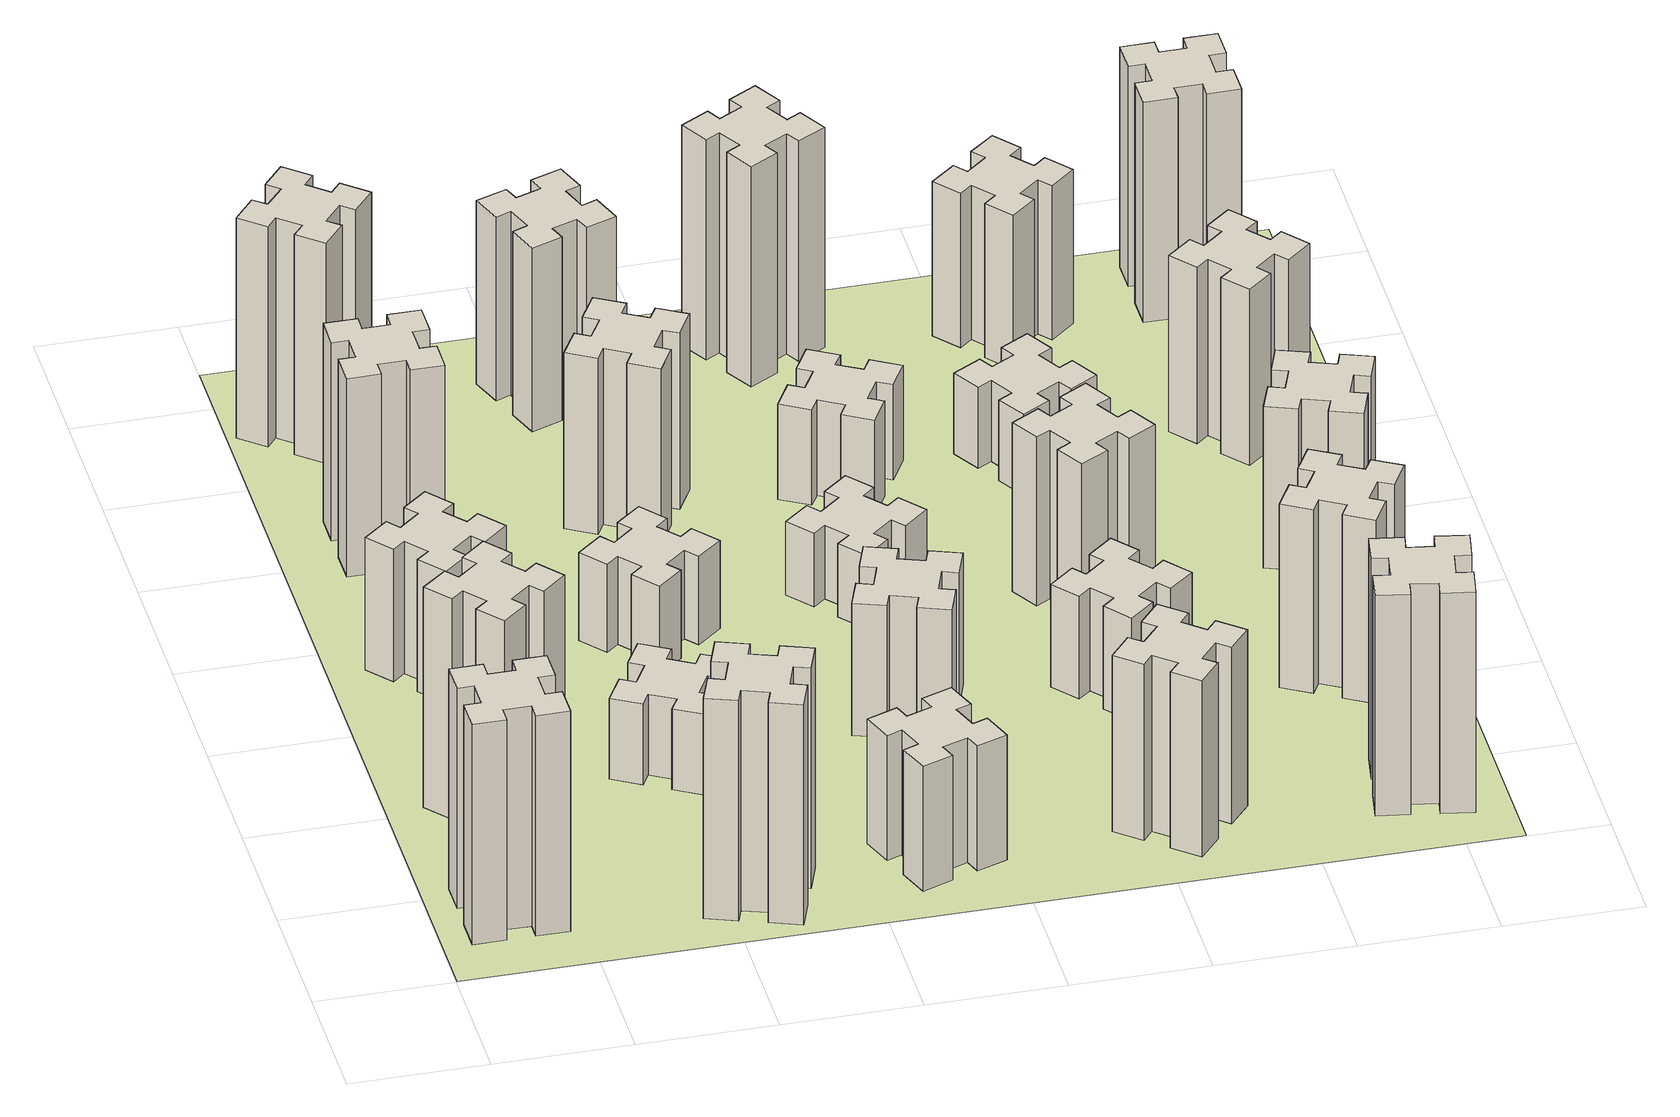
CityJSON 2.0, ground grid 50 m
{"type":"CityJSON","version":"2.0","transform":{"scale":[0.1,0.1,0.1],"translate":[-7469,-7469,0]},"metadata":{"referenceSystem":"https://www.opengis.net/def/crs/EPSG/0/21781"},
"CityObjects":{
"building1":{"type":"Building","attributes":{"class":"1000","function":"1000","usage":"1000","yearOfConstruction":2016,"roofType":"1000","measuredHeight":90,"storeysAboveGround":30,"storeysBelowGround":0},"geometry":[{"type":"Solid","lod":"1","boundaries":[[[[0,1,2,3,4,5,6,7,8,9,10,11,12,13,14,15,16,17,18,19]],[[17,16,20,21]],[[16,15,22,20]],[[15,14,23,22]],[[14,13,24,23]],[[13,12,25,24]],[[12,11,26,25]],[[11,10,27,26]],[[10,9,28,27]],[[9,8,29,28]],[[8,7,30,29]],[[7,6,31,30]],[[6,5,32,31]],[[5,4,33,32]],[[4,3,34,33]],[[3,2,35,34]],[[2,1,36,35]],[[1,0,37,36]],[[0,19,38,37]],[[19,18,39,38]],[[18,17,21,39]],[[24,25,26,27,28,29,30,31,32,33,34,35,36,37,38,39,21,20,22,23]]]]}]},
"building2":{"type":"Building","attributes":{"class":"1000","function":"1000","usage":"1000","yearOfConstruction":2016,"roofType":"1000","measuredHeight":90,"storeysAboveGround":30,"storeysBelowGround":0},"geometry":[{"type":"Solid","lod":"1","boundaries":[[[[40,41,42,43,44,45,46,47,48,49,50,51,52,53,54,55,56,57,58,59]],[[57,56,60,61]],[[56,55,62,60]],[[55,54,63,62]],[[54,53,64,63]],[[53,52,65,64]],[[52,51,66,65]],[[51,50,67,66]],[[50,49,68,67]],[[49,48,69,68]],[[48,47,70,69]],[[47,46,71,70]],[[46,45,72,71]],[[45,44,73,72]],[[44,43,74,73]],[[43,42,75,74]],[[42,41,76,75]],[[41,40,77,76]],[[40,59,78,77]],[[59,58,79,78]],[[58,57,61,79]],[[64,65,66,67,68,69,70,71,72,73,74,75,76,77,78,79,61,60,62,63]]]]}]},
"building3":{"type":"Building","attributes":{"class":"1000","function":"1000","usage":"1000","yearOfConstruction":2016,"roofType":"1000","measuredHeight":54,"storeysAboveGround":30,"storeysBelowGround":0},"geometry":[{"type":"Solid","lod":"1","boundaries":[[[[80,81,82,83,84,85,86,87,88,89,90,91,92,93,94,95,96,97,98,99]],[[97,96,100,101]],[[96,95,102,100]],[[95,94,103,102]],[[94,93,104,103]],[[93,92,105,104]],[[92,91,106,105]],[[91,90,107,106]],[[90,89,108,107]],[[89,88,109,108]],[[88,87,110,109]],[[87,86,111,110]],[[86,85,112,111]],[[85,84,113,112]],[[84,83,114,113]],[[83,82,115,114]],[[82,81,116,115]],[[81,80,117,116]],[[80,99,118,117]],[[99,98,119,118]],[[98,97,101,119]],[[104,105,106,107,108,109,110,111,112,113,114,115,116,117,118,119,101,100,102,103]]]]}]},
"building4":{"type":"Building","attributes":{"class":"1000","function":"1000","usage":"1000","yearOfConstruction":2016,"roofType":"1000","measuredHeight":81,"storeysAboveGround":30,"storeysBelowGround":0},"geometry":[{"type":"Solid","lod":"1","boundaries":[[[[120,121,122,123,124,125,126,127,128,129,130,131,132,133,134,135,136,137,138,139]],[[137,136,140,141]],[[136,135,142,140]],[[135,134,143,142]],[[134,133,144,143]],[[133,132,145,144]],[[132,131,146,145]],[[131,130,147,146]],[[130,129,148,147]],[[129,128,149,148]],[[128,127,150,149]],[[127,126,151,150]],[[126,125,152,151]],[[125,124,153,152]],[[124,123,154,153]],[[123,122,155,154]],[[122,121,156,155]],[[121,120,157,156]],[[120,139,158,157]],[[139,138,159,158]],[[138,137,141,159]],[[144,145,146,147,148,149,150,151,152,153,154,155,156,157,158,159,141,140,142,143]]]]}]},
"building5":{"type":"Building","attributes":{"class":"1000","function":"1000","usage":"1000","yearOfConstruction":2016,"roofType":"1000","measuredHeight":90,"storeysAboveGround":30,"storeysBelowGround":0},"geometry":[{"type":"Solid","lod":"1","boundaries":[[[[160,161,162,163,164,165,166,167,168,169,170,171,172,173,174,175,176,177,178,179]],[[177,176,180,181]],[[176,175,182,180]],[[175,174,183,182]],[[174,173,184,183]],[[173,172,185,184]],[[172,171,186,185]],[[171,170,187,186]],[[170,169,188,187]],[[169,168,189,188]],[[168,167,190,189]],[[167,166,191,190]],[[166,165,192,191]],[[165,164,193,192]],[[164,163,194,193]],[[163,162,195,194]],[[162,161,196,195]],[[161,160,197,196]],[[160,179,198,197]],[[179,178,199,198]],[[178,177,181,199]],[[184,185,186,187,188,189,190,191,192,193,194,195,196,197,198,199,181,180,182,183]]]]}]},
"building6":{"type":"Building","attributes":{"class":"1000","function":"1000","usage":"1000","yearOfConstruction":2016,"roofType":"1000","measuredHeight":90,"storeysAboveGround":30,"storeysBelowGround":0},"geometry":[{"type":"Solid","lod":"1","boundaries":[[[[200,201,202,203,204,205,206,207,208,209,210,211,212,213,214,215,216,217,218,219]],[[217,216,220,221]],[[216,215,222,220]],[[215,214,223,222]],[[214,213,224,223]],[[213,212,225,224]],[[212,211,226,225]],[[211,210,227,226]],[[210,209,228,227]],[[209,208,229,228]],[[208,207,230,229]],[[207,206,231,230]],[[206,205,232,231]],[[205,204,233,232]],[[204,203,234,233]],[[203,202,235,234]],[[202,201,236,235]],[[201,200,237,236]],[[200,219,238,237]],[[219,218,239,238]],[[218,217,221,239]],[[224,225,226,227,228,229,230,231,232,233,234,235,236,237,238,239,221,220,222,223]]]]}]},
"building7":{"type":"Building","attributes":{"class":"1000","function":"1000","usage":"1000","yearOfConstruction":2016,"roofType":"1000","measuredHeight":33,"storeysAboveGround":30,"storeysBelowGround":0},"geometry":[{"type":"Solid","lod":"1","boundaries":[[[[240,241,242,243,244,245,246,247,248,249,250,251,252,253,254,255,256,257,258,259]],[[257,256,260,261]],[[256,255,262,260]],[[255,254,263,262]],[[254,253,264,263]],[[253,252,265,264]],[[252,251,266,265]],[[251,250,267,266]],[[250,249,268,267]],[[249,248,269,268]],[[248,247,270,269]],[[247,246,271,270]],[[246,245,272,271]],[[245,244,273,272]],[[244,243,274,273]],[[243,242,275,274]],[[242,241,276,275]],[[241,240,277,276]],[[240,259,278,277]],[[259,258,279,278]],[[258,257,261,279]],[[264,265,266,267,268,269,270,271,272,273,274,275,276,277,278,279,261,260,262,263]]]]}]},
"building8":{"type":"Building","attributes":{"class":"1000","function":"1000","usage":"1000","yearOfConstruction":2016,"roofType":"1000","measuredHeight":36,"storeysAboveGround":30,"storeysBelowGround":0},"geometry":[{"type":"Solid","lod":"1","boundaries":[[[[280,281,282,283,284,285,286,287,288,289,290,291,292,293,294,295,296,297,298,299]],[[297,296,300,301]],[[296,295,302,300]],[[295,294,303,302]],[[294,293,304,303]],[[293,292,305,304]],[[292,291,306,305]],[[291,290,307,306]],[[290,289,308,307]],[[289,288,309,308]],[[288,287,310,309]],[[287,286,311,310]],[[286,285,312,311]],[[285,284,313,312]],[[284,283,314,313]],[[283,282,315,314]],[[282,281,316,315]],[[281,280,317,316]],[[280,299,318,317]],[[299,298,319,318]],[[298,297,301,319]],[[304,305,306,307,308,309,310,311,312,313,314,315,316,317,318,319,301,300,302,303]]]]}]},
"building9":{"type":"Building","attributes":{"class":"1000","function":"1000","usage":"1000","yearOfConstruction":2016,"roofType":"1000","measuredHeight":51,"storeysAboveGround":30,"storeysBelowGround":0},"geometry":[{"type":"Solid","lod":"1","boundaries":[[[[320,321,322,323,324,325,326,327,328,329,330,331,332,333,334,335,336,337,338,339]],[[337,336,340,341]],[[336,335,342,340]],[[335,334,343,342]],[[334,333,344,343]],[[333,332,345,344]],[[332,331,346,345]],[[331,330,347,346]],[[330,329,348,347]],[[329,328,349,348]],[[328,327,350,349]],[[327,326,351,350]],[[326,325,352,351]],[[325,324,353,352]],[[324,323,354,353]],[[323,322,355,354]],[[322,321,356,355]],[[321,320,357,356]],[[320,339,358,357]],[[339,338,359,358]],[[338,337,341,359]],[[344,345,346,347,348,349,350,351,352,353,354,355,356,357,358,359,341,340,342,343]]]]}]},
"building10":{"type":"Building","attributes":{"class":"1000","function":"1000","usage":"1000","yearOfConstruction":2016,"roofType":"1000","measuredHeight":72,"storeysAboveGround":30,"storeysBelowGround":0},"geometry":[{"type":"Solid","lod":"1","boundaries":[[[[360,361,362,363,364,365,366,367,368,369,370,371,372,373,374,375,376,377,378,379]],[[377,376,380,381]],[[376,375,382,380]],[[375,374,383,382]],[[374,373,384,383]],[[373,372,385,384]],[[372,371,386,385]],[[371,370,387,386]],[[370,369,388,387]],[[369,368,389,388]],[[368,367,390,389]],[[367,366,391,390]],[[366,365,392,391]],[[365,364,393,392]],[[364,363,394,393]],[[363,362,395,394]],[[362,361,396,395]],[[361,360,397,396]],[[360,379,398,397]],[[379,378,399,398]],[[378,377,381,399]],[[384,385,386,387,388,389,390,391,392,393,394,395,396,397,398,399,381,380,382,383]]]]}]},
"building11":{"type":"Building","attributes":{"class":"1000","function":"1000","usage":"1000","yearOfConstruction":2016,"roofType":"1000","measuredHeight":75,"storeysAboveGround":30,"storeysBelowGround":0},"geometry":[{"type":"Solid","lod":"1","boundaries":[[[[400,401,402,403,404,405,406,407,408,409,410,411,412,413,414,415,416,417,418,419]],[[417,416,420,421]],[[416,415,422,420]],[[415,414,423,422]],[[414,413,424,423]],[[413,412,425,424]],[[412,411,426,425]],[[411,410,427,426]],[[410,409,428,427]],[[409,408,429,428]],[[408,407,430,429]],[[407,406,431,430]],[[406,405,432,431]],[[405,404,433,432]],[[404,403,434,433]],[[403,402,435,434]],[[402,401,436,435]],[[401,400,437,436]],[[400,419,438,437]],[[419,418,439,438]],[[418,417,421,439]],[[424,425,426,427,428,429,430,431,432,433,434,435,436,437,438,439,421,420,422,423]]]]}]},
"building12":{"type":"Building","attributes":{"class":"1000","function":"1000","usage":"1000","yearOfConstruction":2016,"roofType":"1000","measuredHeight":54,"storeysAboveGround":30,"storeysBelowGround":0},"geometry":[{"type":"Solid","lod":"1","boundaries":[[[[440,441,442,443,444,445,446,447,448,449,450,451,452,453,454,455,456,457,458,459]],[[457,456,460,461]],[[456,455,462,460]],[[455,454,463,462]],[[454,453,464,463]],[[453,452,465,464]],[[452,451,466,465]],[[451,450,467,466]],[[450,449,468,467]],[[449,448,469,468]],[[448,447,470,469]],[[447,446,471,470]],[[446,445,472,471]],[[445,444,473,472]],[[444,443,474,473]],[[443,442,475,474]],[[442,441,476,475]],[[441,440,477,476]],[[440,459,478,477]],[[459,458,479,478]],[[458,457,461,479]],[[464,465,466,467,468,469,470,471,472,473,474,475,476,477,478,479,461,460,462,463]]]]}]},
"building13":{"type":"Building","attributes":{"class":"1000","function":"1000","usage":"1000","yearOfConstruction":2016,"roofType":"1000","measuredHeight":30,"storeysAboveGround":30,"storeysBelowGround":0},"geometry":[{"type":"Solid","lod":"1","boundaries":[[[[480,481,482,483,484,485,486,487,488,489,490,491,492,493,494,495,496,497,498,499]],[[497,496,500,501]],[[496,495,502,500]],[[495,494,503,502]],[[494,493,504,503]],[[493,492,505,504]],[[492,491,506,505]],[[491,490,507,506]],[[490,489,508,507]],[[489,488,509,508]],[[488,487,510,509]],[[487,486,511,510]],[[486,485,512,511]],[[485,484,513,512]],[[484,483,514,513]],[[483,482,515,514]],[[482,481,516,515]],[[481,480,517,516]],[[480,499,518,517]],[[499,498,519,518]],[[498,497,501,519]],[[504,505,506,507,508,509,510,511,512,513,514,515,516,517,518,519,501,500,502,503]]]]}]},
"building14":{"type":"Building","attributes":{"class":"1000","function":"1000","usage":"1000","yearOfConstruction":2016,"roofType":"1000","measuredHeight":72,"storeysAboveGround":30,"storeysBelowGround":0},"geometry":[{"type":"Solid","lod":"1","boundaries":[[[[520,521,522,523,524,525,526,527,528,529,530,531,532,533,534,535,536,537,538,539]],[[537,536,540,541]],[[536,535,542,540]],[[535,534,543,542]],[[534,533,544,543]],[[533,532,545,544]],[[532,531,546,545]],[[531,530,547,546]],[[530,529,548,547]],[[529,528,549,548]],[[528,527,550,549]],[[527,526,551,550]],[[526,525,552,551]],[[525,524,553,552]],[[524,523,554,553]],[[523,522,555,554]],[[522,521,556,555]],[[521,520,557,556]],[[520,539,558,557]],[[539,538,559,558]],[[538,537,541,559]],[[544,545,546,547,548,549,550,551,552,553,554,555,556,557,558,559,541,540,542,543]]]]}]},
"building15":{"type":"Building","attributes":{"class":"1000","function":"1000","usage":"1000","yearOfConstruction":2016,"roofType":"1000","measuredHeight":39,"storeysAboveGround":30,"storeysBelowGround":0},"geometry":[{"type":"Solid","lod":"1","boundaries":[[[[560,561,562,563,564,565,566,567,568,569,570,571,572,573,574,575,576,577,578,579]],[[577,576,580,581]],[[576,575,582,580]],[[575,574,583,582]],[[574,573,584,583]],[[573,572,585,584]],[[572,571,586,585]],[[571,570,587,586]],[[570,569,588,587]],[[569,568,589,588]],[[568,567,590,589]],[[567,566,591,590]],[[566,565,592,591]],[[565,564,593,592]],[[564,563,594,593]],[[563,562,595,594]],[[562,561,596,595]],[[561,560,597,596]],[[560,579,598,597]],[[579,578,599,598]],[[578,577,581,599]],[[584,585,586,587,588,589,590,591,592,593,594,595,596,597,598,599,581,580,582,583]]]]}]},
"building16":{"type":"Building","attributes":{"class":"1000","function":"1000","usage":"1000","yearOfConstruction":2016,"roofType":"1000","measuredHeight":90,"storeysAboveGround":30,"storeysBelowGround":0},"geometry":[{"type":"Solid","lod":"1","boundaries":[[[[600,601,602,603,604,605,606,607,608,609,610,611,612,613,614,615,616,617,618,619]],[[617,616,620,621]],[[616,615,622,620]],[[615,614,623,622]],[[614,613,624,623]],[[613,612,625,624]],[[612,611,626,625]],[[611,610,627,626]],[[610,609,628,627]],[[609,608,629,628]],[[608,607,630,629]],[[607,606,631,630]],[[606,605,632,631]],[[605,604,633,632]],[[604,603,634,633]],[[603,602,635,634]],[[602,601,636,635]],[[601,600,637,636]],[[600,619,638,637]],[[619,618,639,638]],[[618,617,621,639]],[[624,625,626,627,628,629,630,631,632,633,634,635,636,637,638,639,621,620,622,623]]]]}]},
"building17":{"type":"Building","attributes":{"class":"1000","function":"1000","usage":"1000","yearOfConstruction":2016,"roofType":"1000","measuredHeight":42,"storeysAboveGround":30,"storeysBelowGround":0},"geometry":[{"type":"Solid","lod":"1","boundaries":[[[[640,641,642,643,644,645,646,647,648,649,650,651,652,653,654,655,656,657,658,659]],[[657,656,660,661]],[[656,655,662,660]],[[655,654,663,662]],[[654,653,664,663]],[[653,652,665,664]],[[652,651,666,665]],[[651,650,667,666]],[[650,649,668,667]],[[649,648,669,668]],[[648,647,670,669]],[[647,646,671,670]],[[646,645,672,671]],[[645,644,673,672]],[[644,643,674,673]],[[643,642,675,674]],[[642,641,676,675]],[[641,640,677,676]],[[640,659,678,677]],[[659,658,679,678]],[[658,657,661,679]],[[664,665,666,667,668,669,670,671,672,673,674,675,676,677,678,679,661,660,662,663]]]]}]},
"building18":{"type":"Building","attributes":{"class":"1000","function":"1000","usage":"1000","yearOfConstruction":2016,"roofType":"1000","measuredHeight":69,"storeysAboveGround":30,"storeysBelowGround":0},"geometry":[{"type":"Solid","lod":"1","boundaries":[[[[680,681,682,683,684,685,686,687,688,689,690,691,692,693,694,695,696,697,698,699]],[[697,696,700,701]],[[696,695,702,700]],[[695,694,703,702]],[[694,693,704,703]],[[693,692,705,704]],[[692,691,706,705]],[[691,690,707,706]],[[690,689,708,707]],[[689,688,709,708]],[[688,687,710,709]],[[687,686,711,710]],[[686,685,712,711]],[[685,684,713,712]],[[684,683,714,713]],[[683,682,715,714]],[[682,681,716,715]],[[681,680,717,716]],[[680,699,718,717]],[[699,698,719,718]],[[698,697,701,719]],[[704,705,706,707,708,709,710,711,712,713,714,715,716,717,718,719,701,700,702,703]]]]}]},
"building19":{"type":"Building","attributes":{"class":"1000","function":"1000","usage":"1000","yearOfConstruction":2016,"roofType":"1000","measuredHeight":33,"storeysAboveGround":30,"storeysBelowGround":0},"geometry":[{"type":"Solid","lod":"1","boundaries":[[[[720,721,722,723,724,725,726,727,728,729,730,731,732,733,734,735,736,737,738,739]],[[737,736,740,741]],[[736,735,742,740]],[[735,734,743,742]],[[734,733,744,743]],[[733,732,745,744]],[[732,731,746,745]],[[731,730,747,746]],[[730,729,748,747]],[[729,728,749,748]],[[728,727,750,749]],[[727,726,751,750]],[[726,725,752,751]],[[725,724,753,752]],[[724,723,754,753]],[[723,722,755,754]],[[722,721,756,755]],[[721,720,757,756]],[[720,739,758,757]],[[739,738,759,758]],[[738,737,741,759]],[[744,745,746,747,748,749,750,751,752,753,754,755,756,757,758,759,741,740,742,743]]]]}]},
"building20":{"type":"Building","attributes":{"class":"1000","function":"1000","usage":"1000","yearOfConstruction":2016,"roofType":"1000","measuredHeight":90,"storeysAboveGround":30,"storeysBelowGround":0},"geometry":[{"type":"Solid","lod":"1","boundaries":[[[[760,761,762,763,764,765,766,767,768,769,770,771,772,773,774,775,776,777,778,779]],[[777,776,780,781]],[[776,775,782,780]],[[775,774,783,782]],[[774,773,784,783]],[[773,772,785,784]],[[772,771,786,785]],[[771,770,787,786]],[[770,769,788,787]],[[769,768,789,788]],[[768,767,790,789]],[[767,766,791,790]],[[766,765,792,791]],[[765,764,793,792]],[[764,763,794,793]],[[763,762,795,794]],[[762,761,796,795]],[[761,760,797,796]],[[760,779,798,797]],[[779,778,799,798]],[[778,777,781,799]],[[784,785,786,787,788,789,790,791,792,793,794,795,796,797,798,799,781,780,782,783]]]]}]},
"building21":{"type":"Building","attributes":{"class":"1000","function":"1000","usage":"1000","yearOfConstruction":2016,"roofType":"1000","measuredHeight":75,"storeysAboveGround":30,"storeysBelowGround":0},"geometry":[{"type":"Solid","lod":"1","boundaries":[[[[800,801,802,803,804,805,806,807,808,809,810,811,812,813,814,815,816,817,818,819]],[[817,816,820,821]],[[816,815,822,820]],[[815,814,823,822]],[[814,813,824,823]],[[813,812,825,824]],[[812,811,826,825]],[[811,810,827,826]],[[810,809,828,827]],[[809,808,829,828]],[[808,807,830,829]],[[807,806,831,830]],[[806,805,832,831]],[[805,804,833,832]],[[804,803,834,833]],[[803,802,835,834]],[[802,801,836,835]],[[801,800,837,836]],[[800,819,838,837]],[[819,818,839,838]],[[818,817,821,839]],[[824,825,826,827,828,829,830,831,832,833,834,835,836,837,838,839,821,820,822,823]]]]}]},
"building22":{"type":"Building","attributes":{"class":"1000","function":"1000","usage":"1000","yearOfConstruction":2016,"roofType":"1000","measuredHeight":63,"storeysAboveGround":30,"storeysBelowGround":0},"geometry":[{"type":"Solid","lod":"1","boundaries":[[[[840,841,842,843,844,845,846,847,848,849,850,851,852,853,854,855,856,857,858,859]],[[857,856,860,861]],[[856,855,862,860]],[[855,854,863,862]],[[854,853,864,863]],[[853,852,865,864]],[[852,851,866,865]],[[851,850,867,866]],[[850,849,868,867]],[[849,848,869,868]],[[848,847,870,869]],[[847,846,871,870]],[[846,845,872,871]],[[845,844,873,872]],[[844,843,874,873]],[[843,842,875,874]],[[842,841,876,875]],[[841,840,877,876]],[[840,859,878,877]],[[859,858,879,878]],[[858,857,861,879]],[[864,865,866,867,868,869,870,871,872,873,874,875,876,877,878,879,861,860,862,863]]]]}]},
"building23":{"type":"Building","attributes":{"class":"1000","function":"1000","usage":"1000","yearOfConstruction":2016,"roofType":"1000","measuredHeight":66,"storeysAboveGround":30,"storeysBelowGround":0},"geometry":[{"type":"Solid","lod":"1","boundaries":[[[[880,881,882,883,884,885,886,887,888,889,890,891,892,893,894,895,896,897,898,899]],[[897,896,900,901]],[[896,895,902,900]],[[895,894,903,902]],[[894,893,904,903]],[[893,892,905,904]],[[892,891,906,905]],[[891,890,907,906]],[[890,889,908,907]],[[889,888,909,908]],[[888,887,910,909]],[[887,886,911,910]],[[886,885,912,911]],[[885,884,913,912]],[[884,883,914,913]],[[883,882,915,914]],[[882,881,916,915]],[[881,880,917,916]],[[880,899,918,917]],[[899,898,919,918]],[[898,897,901,919]],[[904,905,906,907,908,909,910,911,912,913,914,915,916,917,918,919,901,900,902,903]]]]}]},
"building24":{"type":"Building","attributes":{"class":"1000","function":"1000","usage":"1000","yearOfConstruction":2016,"roofType":"1000","measuredHeight":72,"storeysAboveGround":30,"storeysBelowGround":0},"geometry":[{"type":"Solid","lod":"1","boundaries":[[[[920,921,922,923,924,925,926,927,928,929,930,931,932,933,934,935,936,937,938,939]],[[937,936,940,941]],[[936,935,942,940]],[[935,934,943,942]],[[934,933,944,943]],[[933,932,945,944]],[[932,931,946,945]],[[931,930,947,946]],[[930,929,948,947]],[[929,928,949,948]],[[928,927,950,949]],[[927,926,951,950]],[[926,925,952,951]],[[925,924,953,952]],[[924,923,954,953]],[[923,922,955,954]],[[922,921,956,955]],[[921,920,957,956]],[[920,939,958,957]],[[939,938,959,958]],[[938,937,941,959]],[[944,945,946,947,948,949,950,951,952,953,954,955,956,957,958,959,941,940,942,943]]]]}]},
"building25":{"type":"Building","attributes":{"class":"1000","function":"1000","usage":"1000","yearOfConstruction":2016,"roofType":"1000","measuredHeight":90,"storeysAboveGround":30,"storeysBelowGround":0},"geometry":[{"type":"Solid","lod":"1","boundaries":[[[[960,961,962,963,964,965,966,967,968,969,970,971,972,973,974,975,976,977,978,979]],[[977,976,980,981]],[[976,975,982,980]],[[975,974,983,982]],[[974,973,984,983]],[[973,972,985,984]],[[972,971,986,985]],[[971,970,987,986]],[[970,969,988,987]],[[969,968,989,988]],[[968,967,990,989]],[[967,966,991,990]],[[966,965,992,991]],[[965,964,993,992]],[[964,963,994,993]],[[963,962,995,994]],[[962,961,996,995]],[[961,960,997,996]],[[960,979,998,997]],[[979,978,999,998]],[[978,977,981,999]],[[984,985,986,987,988,989,990,991,992,993,994,995,996,997,998,999,981,980,982,983]]]]}]},
"landuse1":{"type":"LandUse","attributes":{"name":"plot1","function":"1010"},"geometry":[{"type":"MultiSurface","lod":"1","boundaries":[[[1000,1001,1002,1003]]]}]}
},
"vertices":[
[165,425,0],[165,325,0],[105,325,0],[105,205,0],[225,205,0],[225,265,0],[325,265,0],[325,205,0],[445,205,0],[445,325,0],[385,325,0],[385,425,0],[445,425,0],[445,545,0],[325,545,0],[325,485,0],[225,485,0],[225,545,0],[105,545,0],[105,425,0],[225,485,900],[225,545,900],[325,485,900],[325,545,900],[445,545,900],[445,425,900],[385,425,900],[385,325,900],[445,325,900],[445,205,900],[325,205,900],[325,265,900],[225,265,900],[225,205,900],[105,205,900],[105,325,900],[165,325,900],[165,425,900],[105,425,900],[105,545,900],
[492,1048,0],[427,1124,0],[473,1163,0],[396,1255,0],[304,1178,0],[343,1132,0],[266,1067,0],[228,1113,0],[136,1036,0],[213,944,0],[259,983,0],[323,906,0],[277,868,0],[354,776,0],[446,853,0],[408,899,0],[484,963,0],[523,917,0],[615,994,0],[538,1086,0],[484,963,900],[523,917,900],[408,899,900],[446,853,900],[354,776,900],[277,868,900],[323,906,900],[259,983,900],[213,944,900],[136,1036,900],[228,1113,900],[266,1067,900],[343,1132,900],[304,1178,900],[396,1255,900],[473,1163,900],[427,1124,900],[492,1048,900],[538,1086,900],[615,994,900],
[492,1888,0],[427,1964,0],[473,2003,0],[396,2095,0],[304,2018,0],[343,1972,0],[266,1907,0],[228,1953,0],[136,1876,0],[213,1784,0],[259,1823,0],[323,1746,0],[277,1708,0],[354,1616,0],[446,1693,0],[408,1739,0],[484,1803,0],[523,1757,0],[615,1834,0],[538,1926,0],[484,1803,540],[523,1757,540],[408,1739,540],[446,1693,540],[354,1616,540],[277,1708,540],[323,1746,540],[259,1823,540],[213,1784,540],[136,1876,540],[228,1953,540],[266,1907,540],[343,1972,540],[304,2018,540],[396,2095,540],[473,2003,540],[427,1964,540],[492,1888,540],[538,1926,540],[615,1834,540],
[485,2545,0],[485,2645,0],[545,2645,0],[545,2765,0],[425,2765,0],[425,2705,0],[325,2705,0],[325,2765,0],[205,2765,0],[205,2645,0],[265,2645,0],[265,2545,0],[205,2545,0],[205,2425,0],[325,2425,0],[325,2485,0],[425,2485,0],[425,2425,0],[545,2425,0],[545,2545,0],[425,2485,810],[425,2425,810],[325,2485,810],[325,2425,810],[205,2425,810],[205,2545,810],[265,2545,810],[265,2645,810],[205,2645,810],[205,2765,810],[325,2765,810],[325,2705,810],[425,2705,810],[425,2765,810],[545,2765,810],[545,2645,810],[485,2645,810],[485,2545,810],[545,2545,810],[545,2425,810],
[1029,360,0],[995,266,0],[939,287,0],[897,174,0],[1010,133,0],[1031,189,0],[1125,155,0],[1104,99,0],[1217,57,0],[1258,170,0],[1202,191,0],[1236,285,0],[1292,264,0],[1333,377,0],[1220,418,0],[1200,362,0],[1106,396,0],[1127,452,0],[1014,493,0],[973,380,0],[1106,396,900],[1127,452,900],[1200,362,900],[1220,418,900],[1333,377,900],[1292,264,900],[1236,285,900],[1202,191,900],[1258,170,900],[1217,57,900],[1104,99,900],[1125,155,900],[1031,189,900],[1010,133,900],[897,174,900],[939,287,900],[995,266,900],[1029,360,900],[973,380,900],[1014,493,900],
[384,3387,0],[308,3452,0],[346,3498,0],[254,3575,0],[177,3483,0],[223,3444,0],[159,3368,0],[113,3406,0],[36,3314,0],[128,3237,0],[166,3283,0],[243,3219,0],[204,3173,0],[296,3096,0],[373,3188,0],[327,3226,0],[392,3303,0],[438,3264,0],[515,3356,0],[423,3433,0],[392,3303,900],[438,3264,900],[327,3226,900],[373,3188,900],[296,3096,900],[204,3173,900],[243,3219,900],[166,3283,900],[128,3237,900],[36,3314,900],[113,3406,900],[159,3368,900],[223,3444,900],[177,3483,900],[254,3575,900],[346,3498,900],[308,3452,900],[384,3387,900],[423,3433,900],[515,3356,900],
[1086,1017,0],[1136,1104,0],[1188,1074,0],[1248,1178,0],[1144,1238,0],[1114,1186,0],[1027,1236,0],[1057,1288,0],[953,1348,0],[893,1244,0],[945,1214,0],[895,1127,0],[843,1157,0],[783,1053,0],[887,993,0],[917,1045,0],[1004,995,0],[974,943,0],[1078,883,0],[1138,987,0],[1004,995,330],[974,943,330],[917,1045,330],[887,993,330],[783,1053,330],[843,1157,330],[895,1127,330],[945,1214,330],[893,1244,330],[953,1348,330],[1057,1288,330],[1027,1236,330],[1114,1186,330],[1144,1238,330],[1248,1178,330],[1188,1074,330],[1136,1104,330],[1086,1017,330],[1138,987,330],[1078,883,330],
[1083,1972,0],[1006,1907,0],[968,1953,0],[876,1876,0],[953,1784,0],[999,1823,0],[1063,1746,0],[1017,1708,0],[1094,1616,0],[1186,1693,0],[1148,1739,0],[1224,1803,0],[1263,1757,0],[1355,1834,0],[1278,1926,0],[1232,1888,0],[1167,1964,0],[1213,2003,0],[1136,2095,0],[1044,2018,0],[1167,1964,360],[1213,2003,360],[1232,1888,360],[1278,1926,360],[1355,1834,360],[1263,1757,360],[1224,1803,360],[1148,1739,360],[1186,1693,360],[1094,1616,360],[1017,1708,360],[1063,1746,360],[999,1823,360],[953,1784,360],[876,1876,360],[968,1953,360],[1006,1907,360],[1083,1972,360],[1044,2018,360],[1136,2095,360],
[1765,496,0],[1671,462,0],[1650,518,0],[1537,477,0],[1579,364,0],[1635,385,0],[1669,291,0],[1613,270,0],[1654,157,0],[1767,199,0],[1746,255,0],[1840,289,0],[1860,233,0],[1973,274,0],[1932,387,0],[1876,366,0],[1842,460,0],[1898,480,0],[1857,593,0],[1744,552,0],[1842,460,510],[1898,480,510],[1876,366,510],[1932,387,510],[1973,274,510],[1860,233,510],[1840,289,510],[1746,255,510],[1767,199,510],[1654,157,510],[1613,270,510],[1669,291,510],[1635,385,510],[1579,364,510],[1537,477,510],[1650,518,510],[1671,462,510],[1765,496,510],[1744,552,510],[1857,593,510],
[1314,2666,0],[1227,2716,0],[1257,2768,0],[1153,2828,0],[1093,2724,0],[1145,2694,0],[1095,2607,0],[1043,2637,0],[983,2533,0],[1087,2473,0],[1117,2525,0],[1204,2475,0],[1174,2423,0],[1278,2363,0],[1338,2467,0],[1286,2497,0],[1336,2584,0],[1388,2554,0],[1448,2658,0],[1344,2718,0],[1336,2584,720],[1388,2554,720],[1286,2497,720],[1338,2467,720],[1278,2363,720],[1174,2423,720],[1204,2475,720],[1117,2525,720],[1087,2473,720],[983,2533,720],[1043,2637,720],[1095,2607,720],[1145,2694,720],[1093,2724,720],[1153,2828,720],[1257,2768,720],[1227,2716,720],[1314,2666,720],[1344,2718,720],[1448,2658,720],
[1125,3456,0],[1031,3422,0],[1010,3478,0],[897,3437,0],[939,3324,0],[995,3345,0],[1029,3251,0],[973,3230,0],[1014,3117,0],[1127,3159,0],[1106,3215,0],[1200,3249,0],[1220,3193,0],[1333,3234,0],[1292,3347,0],[1236,3326,0],[1202,3420,0],[1258,3440,0],[1217,3553,0],[1104,3512,0],[1202,3420,750],[1258,3440,750],[1236,3326,750],[1292,3347,750],[1333,3234,750],[1220,3193,750],[1200,3249,750],[1106,3215,750],[1127,3159,750],[1014,3117,750],[973,3230,750],[1029,3251,750],[995,3345,750],[939,3324,750],[897,3437,750],[1010,3478,750],[1031,3422,750],[1125,3456,750],[1104,3512,750],[1217,3553,750],
[1769,1300,0],[1735,1206,0],[1679,1227,0],[1637,1114,0],[1750,1073,0],[1771,1129,0],[1865,1095,0],[1844,1039,0],[1957,997,0],[1998,1110,0],[1942,1131,0],[1976,1225,0],[2032,1204,0],[2073,1317,0],[1960,1358,0],[1940,1302,0],[1846,1336,0],[1867,1392,0],[1754,1433,0],[1713,1320,0],[1846,1336,540],[1867,1392,540],[1940,1302,540],[1960,1358,540],[2073,1317,540],[2032,1204,540],[1976,1225,540],[1942,1131,540],[1998,1110,540],[1957,997,540],[1844,1039,540],[1865,1095,540],[1771,1129,540],[1750,1073,540],[1637,1114,540],[1679,1227,540],[1735,1206,540],[1769,1300,540],[1713,1320,540],[1754,1433,540],
[1972,1988,0],[1907,2064,0],[1953,2103,0],[1876,2195,0],[1784,2118,0],[1823,2072,0],[1746,2007,0],[1708,2053,0],[1616,1976,0],[1693,1884,0],[1739,1923,0],[1803,1846,0],[1757,1808,0],[1834,1716,0],[1926,1793,0],[1888,1839,0],[1964,1903,0],[2003,1857,0],[2095,1934,0],[2018,2026,0],[1964,1903,300],[2003,1857,300],[1888,1839,300],[1926,1793,300],[1834,1716,300],[1757,1808,300],[1803,1846,300],[1739,1923,300],[1693,1884,300],[1616,1976,300],[1708,2053,300],[1746,2007,300],[1823,2072,300],[1784,2118,300],[1876,2195,300],[1953,2103,300],[1907,2064,300],[1972,1988,300],[2018,2026,300],[2095,1934,300],
[2486,323,0],[2563,259,0],[2524,213,0],[2616,136,0],[2693,228,0],[2647,266,0],[2712,343,0],[2758,304,0],[2835,396,0],[2743,473,0],[2704,427,0],[2628,492,0],[2666,538,0],[2574,615,0],[2497,523,0],[2543,484,0],[2479,408,0],[2433,446,0],[2356,354,0],[2448,277,0],[2479,408,720],[2433,446,720],[2543,484,720],[2497,523,720],[2574,615,720],[2666,538,720],[2628,492,720],[2704,427,720],[2743,473,720],[2835,396,720],[2758,304,720],[2712,343,720],[2647,266,720],[2693,228,720],[2616,136,720],[2524,213,720],[2563,259,720],[2486,323,720],[2448,277,720],[2356,354,720],
[2026,2497,0],[2076,2584,0],[2128,2554,0],[2188,2658,0],[2084,2718,0],[2054,2666,0],[1967,2716,0],[1997,2768,0],[1893,2828,0],[1833,2724,0],[1885,2694,0],[1835,2607,0],[1783,2637,0],[1723,2533,0],[1827,2473,0],[1857,2525,0],[1944,2475,0],[1914,2423,0],[2018,2363,0],[2078,2467,0],[1944,2475,390],[1914,2423,390],[1857,2525,390],[1827,2473,390],[1723,2533,390],[1783,2637,390],[1835,2607,390],[1885,2694,390],[1833,2724,390],[1893,2828,390],[1997,2768,390],[1967,2716,390],[2054,2666,390],[2084,2718,390],[2188,2658,390],[2128,2554,390],[2076,2584,390],[2026,2497,390],[2078,2467,390],[2018,2363,390],
[1844,3556,0],[1757,3506,0],[1727,3558,0],[1623,3498,0],[1683,3394,0],[1735,3424,0],[1785,3337,0],[1733,3307,0],[1793,3203,0],[1897,3263,0],[1867,3315,0],[1954,3365,0],[1984,3313,0],[2088,3373,0],[2028,3477,0],[1976,3447,0],[1926,3534,0],[1978,3564,0],[1918,3668,0],[1814,3608,0],[1926,3534,900],[1978,3564,900],[1976,3447,900],[2028,3477,900],[2088,3373,900],[1984,3313,900],[1954,3365,900],[1867,3315,900],[1897,3263,900],[1793,3203,900],[1733,3307,900],[1785,3337,900],[1735,3424,900],[1683,3394,900],[1623,3498,900],[1727,3558,900],[1757,3506,900],[1844,3556,900],[1814,3608,900],[1918,3668,900],
[2563,1332,0],[2486,1267,0],[2448,1313,0],[2356,1236,0],[2433,1144,0],[2479,1183,0],[2543,1106,0],[2497,1068,0],[2574,976,0],[2666,1053,0],[2628,1099,0],[2704,1163,0],[2743,1117,0],[2835,1194,0],[2758,1286,0],[2712,1248,0],[2647,1324,0],[2693,1363,0],[2616,1455,0],[2524,1378,0],[2647,1324,420],[2693,1363,420],[2712,1248,420],[2758,1286,420],[2835,1194,420],[2743,1117,420],[2704,1163,420],[2628,1099,420],[2666,1053,420],[2574,976,420],[2497,1068,420],[2543,1106,420],[2479,1183,420],[2433,1144,420],[2356,1236,420],[2448,1313,420],[2486,1267,420],[2563,1332,420],[2524,1378,420],[2616,1455,420],
[2475,1744,0],[2525,1657,0],[2473,1627,0],[2533,1523,0],[2637,1583,0],[2607,1635,0],[2694,1685,0],[2724,1633,0],[2828,1693,0],[2768,1797,0],[2716,1767,0],[2666,1854,0],[2718,1884,0],[2658,1988,0],[2554,1928,0],[2584,1876,0],[2497,1826,0],[2467,1878,0],[2363,1818,0],[2423,1714,0],[2497,1826,690],[2467,1878,690],[2584,1876,690],[2554,1928,690],[2658,1988,690],[2718,1884,690],[2666,1854,690],[2716,1767,690],[2768,1797,690],[2828,1693,690],[2724,1633,690],[2694,1685,690],[2607,1635,690],[2637,1583,690],[2533,1523,690],[2473,1627,690],[2525,1657,690],[2475,1744,690],[2423,1714,690],[2363,1818,690],
[2475,2584,0],[2525,2497,0],[2473,2467,0],[2533,2363,0],[2637,2423,0],[2607,2475,0],[2694,2525,0],[2724,2473,0],[2828,2533,0],[2768,2637,0],[2716,2607,0],[2666,2694,0],[2718,2724,0],[2658,2828,0],[2554,2768,0],[2584,2716,0],[2497,2666,0],[2467,2718,0],[2363,2658,0],[2423,2554,0],[2497,2666,330],[2467,2718,330],[2584,2716,330],[2554,2768,330],[2658,2828,330],[2718,2724,330],[2666,2694,330],[2716,2607,330],[2768,2637,330],[2828,2533,330],[2724,2473,330],[2694,2525,330],[2607,2475,330],[2637,2423,330],[2533,2363,330],[2473,2467,330],[2525,2497,330],[2475,2584,330],[2423,2554,330],[2363,2658,330],
[3504,475,0],[3405,492,0],[3416,551,0],[3297,572,0],[3277,454,0],[3336,444,0],[3318,345,0],[3259,356,0],[3238,237,0],[3357,217,0],[3367,276,0],[3465,258,0],[3455,199,0],[3573,178,0],[3594,297,0],[3535,307,0],[3552,405,0],[3611,395,0],[3632,513,0],[3514,534,0],[3552,405,900],[3611,395,900],[3535,307,900],[3594,297,900],[3573,178,900],[3455,199,900],[3465,258,900],[3367,276,900],[3357,217,900],[3238,237,900],[3259,356,900],[3318,345,900],[3336,444,900],[3277,454,900],[3297,572,900],[3416,551,900],[3405,492,900],[3504,475,900],[3514,534,900],[3632,513,900],
[3434,1186,0],[3347,1236,0],[3377,1288,0],[3273,1348,0],[3213,1244,0],[3265,1214,0],[3215,1127,0],[3163,1157,0],[3103,1053,0],[3207,993,0],[3237,1045,0],[3324,995,0],[3294,943,0],[3398,883,0],[3458,987,0],[3406,1017,0],[3456,1104,0],[3508,1074,0],[3568,1178,0],[3464,1238,0],[3456,1104,750],[3508,1074,750],[3406,1017,750],[3458,987,750],[3398,883,750],[3294,943,750],[3324,995,750],[3237,1045,750],[3207,993,750],[3103,1053,750],[3163,1157,750],[3215,1127,750],[3265,1214,750],[3213,1244,750],[3273,1348,750],[3377,1288,750],[3347,1236,750],[3434,1186,750],[3464,1238,750],[3568,1178,750],
[2812,3368,0],[2747,3444,0],[2793,3483,0],[2716,3575,0],[2624,3498,0],[2663,3452,0],[2586,3387,0],[2548,3433,0],[2456,3356,0],[2533,3264,0],[2579,3303,0],[2643,3226,0],[2597,3188,0],[2674,3096,0],[2766,3173,0],[2728,3219,0],[2804,3283,0],[2843,3237,0],[2935,3314,0],[2858,3406,0],[2804,3283,630],[2843,3237,630],[2728,3219,630],[2766,3173,630],[2674,3096,630],[2597,3188,630],[2643,3226,630],[2579,3303,630],[2533,3264,630],[2456,3356,630],[2548,3433,630],[2586,3387,630],[2663,3452,630],[2624,3498,630],[2716,3575,630],[2793,3483,630],[2747,3444,630],[2812,3368,630],[2858,3406,630],[2935,3314,630],
[3520,1942,0],[3426,1976,0],[3447,2032,0],[3334,2073,0],[3293,1960,0],[3349,1940,0],[3315,1846,0],[3259,1867,0],[3217,1754,0],[3330,1713,0],[3351,1769,0],[3445,1735,0],[3424,1679,0],[3537,1637,0],[3578,1750,0],[3522,1771,0],[3556,1865,0],[3612,1844,0],[3653,1957,0],[3540,1998,0],[3556,1865,660],[3612,1844,660],[3522,1771,660],[3578,1750,660],[3537,1637,660],[3424,1679,660],[3445,1735,660],[3351,1769,660],[3330,1713,660],[3217,1754,660],[3259,1867,660],[3315,1846,660],[3349,1940,660],[3293,1960,660],[3334,2073,660],[3447,2032,660],[3426,1976,660],[3520,1942,660],[3540,1998,660],[3653,1957,660],
[3219,2563,0],[3283,2486,0],[3237,2448,0],[3314,2356,0],[3406,2433,0],[3368,2479,0],[3444,2543,0],[3483,2497,0],[3575,2574,0],[3498,2666,0],[3452,2628,0],[3387,2704,0],[3433,2743,0],[3356,2835,0],[3264,2758,0],[3303,2712,0],[3226,2647,0],[3188,2693,0],[3096,2616,0],[3173,2524,0],[3226,2647,720],[3188,2693,720],[3303,2712,720],[3264,2758,720],[3356,2835,720],[3433,2743,720],[3387,2704,720],[3452,2628,720],[3498,2666,720],[3575,2574,720],[3483,2497,720],[3444,2543,720],[3368,2479,720],[3406,2433,720],[3314,2356,720],[3237,2448,720],[3283,2486,720],[3219,2563,720],[3173,2524,720],[3096,2616,720],
[3285,3325,0],[3385,3325,0],[3385,3265,0],[3505,3265,0],[3505,3385,0],[3445,3385,0],[3445,3485,0],[3505,3485,0],[3505,3605,0],[3385,3605,0],[3385,3545,0],[3285,3545,0],[3285,3605,0],[3165,3605,0],[3165,3485,0],[3225,3485,0],[3225,3385,0],[3165,3385,0],[3165,3265,0],[3285,3265,0],[3225,3385,900],[3165,3385,900],[3225,3485,900],[3165,3485,900],[3165,3605,900],[3285,3605,900],[3285,3545,900],[3385,3545,900],[3385,3605,900],[3505,3605,900],[3505,3485,900],[3445,3485,900],[3445,3385,900],[3505,3385,900],[3505,3265,900],[3385,3265,900],[3385,3325,900],[3285,3325,900],[3285,3265,900],[3165,3265,900],
[5,3705,0],[3705,3705,0],[3705,5,0],[5,5,0]
]}
